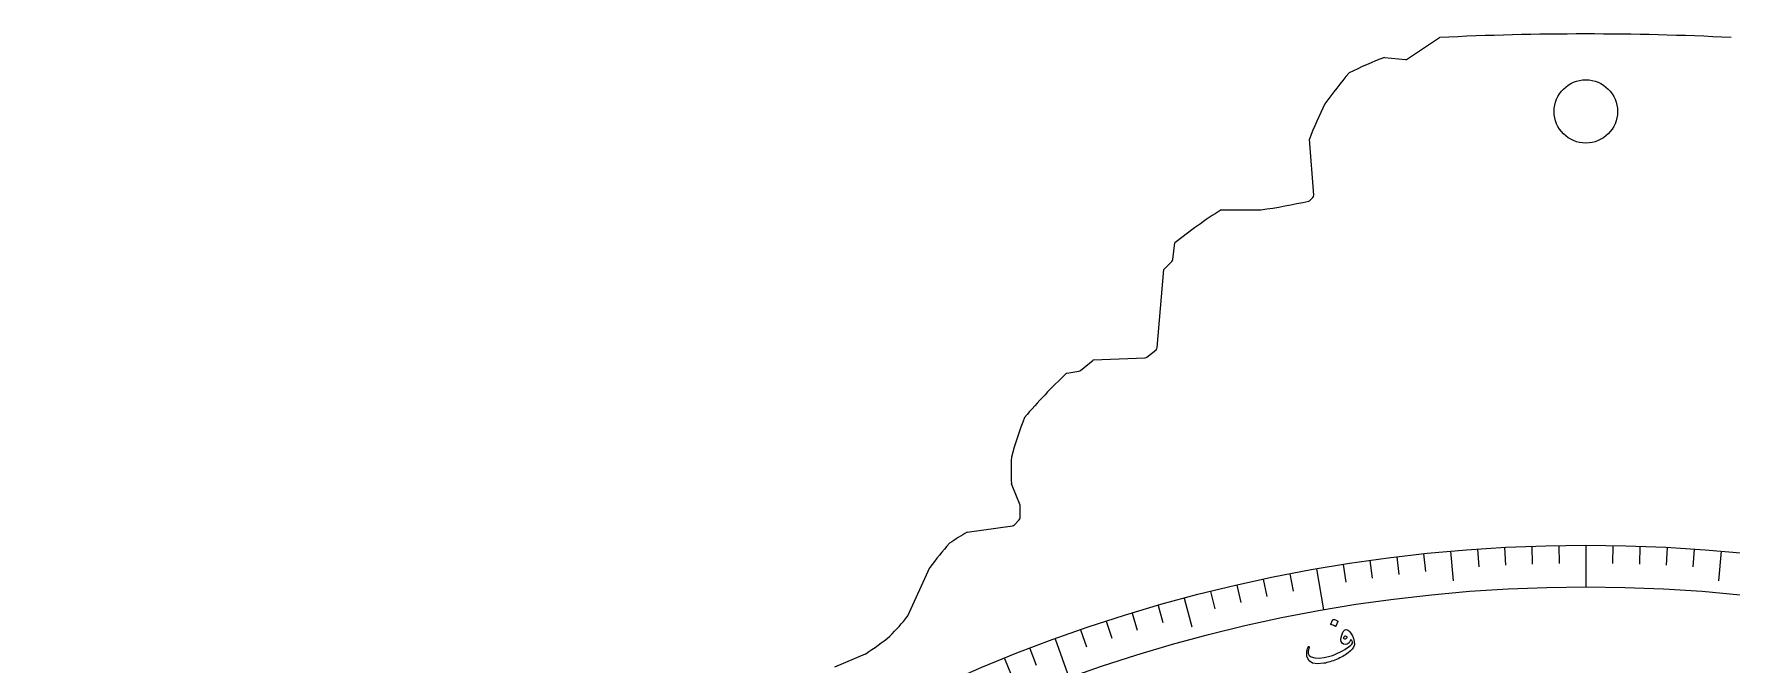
# Model space of a CAD drawing. Header units: millimetres. Extents: x -75 to 75, y -75 to 98.
# Drawn here: x -73.5 to 6.9, y 67.9 to 97.7 of the extents above; entities that cross this region are included whole.
import ezdxf

# ---------------------------------------------------------------- set-up
doc = ezdxf.new("R2010")
doc.units = ezdxf.units.MM
for name, color, linetype in [('CUT_INNER', 6, 'Continuous'), ('CUT_OUTER', 1, 'Continuous'), ('ENGRAVE', 7, 'Continuous'), ('ENGRAVE_FINE', 8, 'Continuous'), ('TEXT', 5, 'Continuous')]:
    doc.layers.add(name, color=color, linetype=linetype)

msp = doc.modelspace()

# ---------------------------------------------------------------- linework, layer by layer
at = {"layer": 'CUT_INNER'}
msp.add_circle((0, 94.0375), 1.5, dxfattribs=at)
at = {"layer": 'CUT_OUTER'}
for points in [[(-8.446, 96.5218), (-6.9256, 97.5355), (-6.9224, 97.5373)], [(-9.5362, 96.5968), (-9.5324, 96.5966), (-8.5442, 96.4974)], [(-12.8873, 90.0785), (-13.091, 92.7248), (-13.0911, 92.7285)], [(-17.2732, 89.3826), (-17.2694, 89.3828), (-15.405, 89.3828), (-15.3916, 89.3834)], [(-13.0581, 89.8336), (-12.9308, 89.961)], [(-19.5671, 87.0287), (-19.4697, 87.8107), (-19.4691, 87.8144)], [(-20.3001, 82.8599), (-19.9923, 86.556), (-19.9918, 86.5597), (-19.9893, 86.5624), (-19.61, 86.9411)], [(-23.9335, 81.7761), (-23.3404, 82.2705), (-23.3377, 82.2726), (-23.3343, 82.2729), (-20.8773, 82.3757)], [(-20.7899, 82.4084), (-20.356, 82.7552)], [(-24.5917, 81.6456), (-24.5883, 81.6463), (-24.0049, 81.7433)], [(-26.7985, 75.3988), (-27.2049, 76.4142), (-27.2061, 76.4175)], [(-26.7877, 74.8071), (-26.7877, 75.3431)], [(-29.2972, 74.1178), (-29.2934, 74.1186), (-27.1508, 74.4244)], [(-27.0659, 74.4669), (-26.8317, 74.7011)], [(-32.1259, 70.1392), (-32.1177, 70.1518), (-32.1109, 70.1652), (-31.0761, 72.4418), (-31.0746, 72.4447)], [(-35.5701, 67.7398), (-35.5663, 67.7417), (-34.1218, 68.3603), (-34.1067, 68.3678)]]:
    msp.add_lwpolyline(points, dxfattribs=at)
for centre, radius, start, end in [((-0.0221, -43.1364), 140.8429, 87.191808, 92.808243), ((-2.9665, 79.3006), 18.5019, 110.798685, 116.456461), ((-8.5292, 96.6466), 0.15, 264.264991, 303.690068), ((5.6359, 81.4513), 22.1701, 139.448219, 144.260289), ((4.3239, 86.1034), 18.6325, 153.555884, 159.171977), ((-13.0369, 90.067), 0.15, 315, 4.401123), ((-3.2315, 67.3987), 26.0856, 122.567395, 128.496801), ((-18.8093, 114.6454), 25.4922, 277.704867, 282.889712), ((-13.1642, 89.9397), 0.15, 286.077782, 315), ((-19.716, 87.0472), 0.15, 314.948614, 352.90026), ((-20.4496, 82.8723), 0.15, 308.629721, 355.239193), ((-20.8836, 82.5256), 0.15, 272.395915, 308.629721), ((-6.5261, 62.4923), 26.3289, 133.325916, 139.605617), ((-24.0295, 81.8913), 0.15, 279.440093, 309.819051), ((-9.4006, 72.7805), 18.4652, 158.477903, 164.638035), ((-14.0823, 77.0444), 13.1388, 177.261154, 182.73467), ((-26.9378, 74.8071), 0.15, 315, 0), ((-26.9378, 75.3431), 0.15, 360, 21.815581), ((-24.934, 66.2081), 9.0334, 118.882214, 125.139953), ((-27.172, 74.5729), 0.15, 278.124623, 315), ((-17.2375, 62.0832), 17.2866, 138.245361, 143.17354), ((-41.1399, 77.3187), 11.5237, 315.241954, 321.463554), ((-40.8943, 78.9009), 12.5307, 302.798135, 309.303388)]:
    msp.add_arc(centre, radius, start, end, dxfattribs=at)
at = {"layer": 'ENGRAVE'}
for points in [[(-6.4059, 73.2203), (-6.2834, 71.8194)], [(0, 73.5), (0, 71.5312)], [(6.4059, 73.2203), (6.2834, 71.8194)], [(-12.7631, 72.3834), (-12.4213, 70.4445)], [(-19.0232, 70.9955), (-18.6592, 69.6372)], [(-25.1385, 69.0674), (-24.4651, 67.2174)]]:
    msp.add_lwpolyline(points, dxfattribs=at)
for radius in [73.5, 73.5, 71.5312]:
    msp.add_circle((0, 0), radius, dxfattribs=at)
at = {"layer": 'ENGRAVE_FINE'}
for points in [[(-5.1271, 73.321), (-5.0682, 72.4793)], [(-3.8467, 73.3993), (-3.8025, 72.5567)], [(-2.5651, 73.4552), (-2.5357, 72.612)], [(-1.2828, 73.4888), (-1.268, 72.6452)], [(1.2828, 73.4888), (1.268, 72.6452)], [(2.5651, 73.4552), (2.5357, 72.612)], [(3.8467, 73.3993), (3.8025, 72.5567)], [(5.1271, 73.321), (5.0682, 72.4793)], [(-11.4979, 72.5951), (-11.3659, 71.7617)], [(-10.2292, 72.7847), (-10.1118, 71.9492)], [(-8.9574, 72.9521), (-8.8546, 72.1147)], [(-7.6828, 73.0974), (-7.5946, 72.2582)], [(-16.5339, 71.6162), (-16.3441, 70.7941)], [(-15.2815, 71.8938), (-15.1061, 71.0685)], [(-14.0245, 72.1496), (-13.8635, 71.3214)], [(-17.7813, 71.3167), (-17.5771, 70.498)], [(-21.4893, 70.2884), (-21.2426, 69.4815)], [(-20.2593, 70.6527), (-20.0268, 69.8417)], [(-23.9293, 69.4956), (-23.6546, 68.6978)], [(-22.7127, 69.9027), (-22.452, 69.1002)], [(-26.34, 68.6182), (-26.0377, 67.8305)], [(-27.5336, 68.148), (-27.2175, 67.3657)]]:
    msp.add_lwpolyline(points, dxfattribs=at)
at = {"layer": 'TEXT'}
for points in [[(-11.9823, 69.9857), (-11.9795, 69.9896), (-11.975, 69.9925), (-11.969, 69.9942), (-11.9614, 69.9948), (-11.9048, 69.9828), (-11.8505, 69.9655), (-11.7986, 69.9431), (-11.7489, 69.9154), (-11.7437, 69.9107), (-11.741, 69.9057), (-11.7406, 69.9003), (-11.7426, 69.8944), (-11.836, 69.6698), (-11.84, 69.6642), (-11.8459, 69.6619), (-11.8538, 69.6632), (-11.8636, 69.6679), (-11.8722, 69.6719), (-11.8856, 69.6779), (-11.9039, 69.6857), (-11.927, 69.6955), (-11.9554, 69.7072), (-11.9893, 69.7206), (-12.0288, 69.7358), (-12.0739, 69.7527), (-12.08, 69.7558), (-12.0834, 69.7593), (-12.0841, 69.7633), (-12.0821, 69.7678)], [(-11.4056, 69.4944), (-11.3522, 69.5071), (-11.2952, 69.4953), (-11.2347, 69.459), (-11.1706, 69.3981), (-11.1089, 69.3154), (-11.0558, 69.2135), (-11.0111, 69.0923), (-10.9748, 68.952), (-10.965, 68.9005), (-10.9609, 68.852), (-10.9624, 68.8063), (-10.9695, 68.7635), (-11.0044, 68.6747), (-11.0631, 68.5859), (-11.1456, 68.4969), (-11.2518, 68.4076), (-11.3128, 68.3641), (-11.3762, 68.3221), (-11.442, 68.2815), (-11.5101, 68.2423), (-11.5809, 68.2045), (-11.6543, 68.168), (-11.7305, 68.1328), (-11.8095, 68.099), (-11.8891, 68.067), (-11.9671, 68.0374), (-12.0437, 68.0103), (-12.1188, 67.9855), (-12.1926, 67.9632), (-12.2653, 67.9437), (-12.337, 67.9268), (-12.4077, 67.9127), (-12.7075, 67.8822), (-12.9392, 67.9189), (-13.1032, 68.0236), (-13.1994, 68.1966), (-13.2095, 68.2392), (-13.2165, 68.2885), (-13.2203, 68.3447), (-13.2209, 68.4077), (-13.2157, 68.4781), (-13.203, 68.5478), (-13.1829, 68.6169), (-13.1553, 68.6853), (-13.1507, 68.6934), (-13.1448, 68.6997), (-13.1375, 68.7042), (-13.1289, 68.7069), (-13.1201, 68.7073), (-13.1126, 68.7051), (-13.1063, 68.7003), (-13.1012, 68.6928), (-13.0978, 68.6842), (-13.0966, 68.6758), (-13.0975, 68.6677), (-13.1005, 68.6599), (-13.1456, 68.5047), (-13.1464, 68.3793), (-13.1032, 68.2838), (-13.0162, 68.218), (-12.8423, 68.1652), (-12.6348, 68.1533), (-12.3936, 68.1821), (-12.1181, 68.2512), (-11.9989, 68.2905), (-11.8803, 68.3356), (-11.7626, 68.3866), (-11.6455, 68.4434), (-11.5293, 68.506), (-11.4141, 68.5744), (-11.2998, 68.6485), (-11.1864, 68.7285), (-11.1269, 68.7768), (-11.0839, 68.8254), (-11.0574, 68.8745), (-11.0474, 68.9239), (-11.062, 68.9545), (-11.0815, 68.9816), (-11.1059, 69.0051), (-11.1353, 69.025), (-11.1385, 69.0257), (-11.1419, 69.0233), (-11.1455, 69.0177), (-11.1493, 69.0091), (-11.1779, 68.941), (-11.2136, 68.8875), (-11.2565, 68.8485), (-11.3066, 68.8242), (-11.4025, 68.807), (-11.4812, 68.8228), (-11.5428, 68.8715), (-11.5872, 68.9534), (-11.5996, 69.0301), (-11.5896, 69.1281), (-11.5571, 69.2474), (-11.5019, 69.3879), (-11.483, 69.4235), (-11.4606, 69.4531), (-11.4348, 69.4768), (-11.4056, 69.4944)], [(-11.3141, 69.1223), (-11.3061, 69.1359), (-11.3052, 69.1484), (-11.3114, 69.1598), (-11.3246, 69.17), (-11.3752, 69.1915), (-11.4168, 69.1919), (-11.4494, 69.1711), (-11.4728, 69.1291), (-11.4748, 69.1171), (-11.474, 69.1069), (-11.4704, 69.0986), (-11.4639, 69.0921), (-11.4223, 69.0746), (-11.3835, 69.0738), (-11.3474, 69.0897), (-11.3141, 69.1223)]]:
    msp.add_lwpolyline(points, close=True, dxfattribs=at)

doc.saveas('drawing.dxf')
